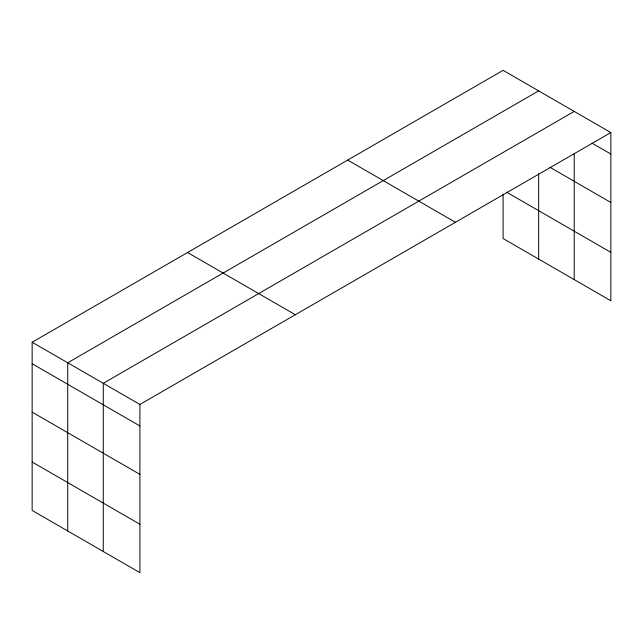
<?xml version="1.0" encoding="UTF-8"?>
<svg xmlns="http://www.w3.org/2000/svg" width="643" height="643" viewBox="0 0 643 643"><rect width="100%" height="100%" fill="white"/><g stroke="black" fill="none" stroke-linecap="round" stroke-linejoin="round"><path stroke-width="0.96" d="M610.85 132.562L503.099 70.352L32.15 342.245L32.15 510.438L139.901 572.648L139.901 404.455L610.85 132.562L610.85 300.755L503.099 238.545L503.099 194.082M574.215 153.645L574.215 279.601M538.657 90.88L67.708 362.781L67.708 530.973M574.215 111.408L103.266 383.308L103.266 551.501M592.107 143.228L610.85 154.047M549.934 167.293L610.85 202.465M506.563 192.136L610.85 252.337M347.686 160.075L455.437 222.285M187.563 252.522L295.314 314.732M32.15 342.245L139.901 404.455M32.15 363.737L139.901 425.947M32.15 412.147L139.901 474.357M32.15 462.028L139.901 524.238M538.657 173.747L538.657 259.073"/></g></svg>
